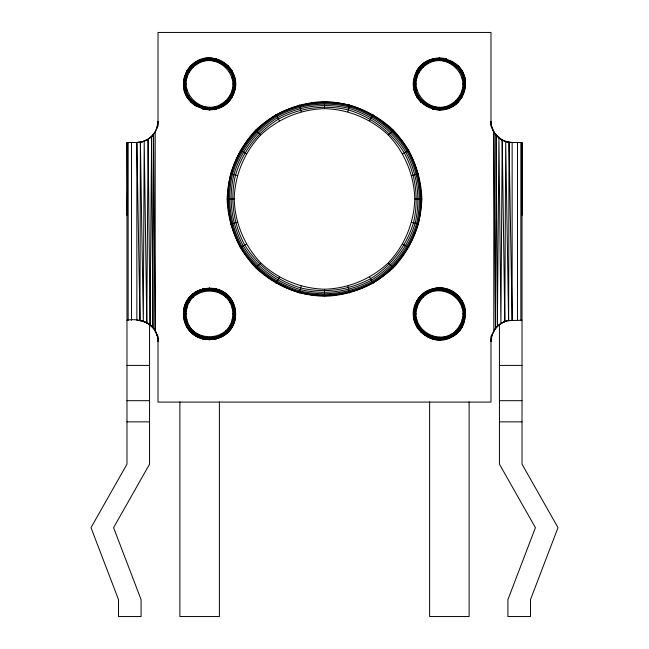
<?xml version="1.0" encoding="UTF-8"?>
<svg xmlns="http://www.w3.org/2000/svg" width="649" height="649" viewBox="0 0 649 649"><rect width="100%" height="100%" fill="white"/><g stroke="black" fill="none" stroke-linecap="round" stroke-linejoin="round"><path stroke-width="0.97" d="M126.977 320.265C141.109 317.272 158.251 325.36 158.015 341.431C158.129 331.233 150.089 321.839 139.965 320.501L140.387 142.204C150.317 140.655 158.153 131.398 158.015 121.339L156.75 128.559M507.583 320.866L512.142 320.265L512.142 142.496C500.906 142.658 490.758 132.631 490.985 121.339C490.871 131.536 498.911 140.922 509.035 142.269L508.613 320.565C498.675 322.107 490.871 331.371 490.985 341.431L492.25 334.211M511.81 142.496L522.023 142.496L522.023 215.354M152.913 327.648L153.562 134.319L151.615 136.501L150.065 324.898L152.913 327.648L151.615 136.501M491.707 126.815L493.816 131.917L493.808 330.868C496.436 326.723 500.176 323.356 504.792 321.588L502.221 140.022L496.087 135.122L495.438 328.443L491.707 335.955M147.437 323.105L142.334 320.987L136.858 320.265L136.858 142.496L142.334 141.774L148.102 139.259L150.065 324.898L146.779 322.74L148.102 139.259L151.817 136.298L155.184 131.917L157.293 126.815M502.221 140.022L500.898 323.502L498.935 137.864L497.385 326.26L495.438 328.443L493.808 131.893M126.977 215.354L127.528 185.509M232.796 83.948L235.611 83.948C232.188 127.634 167.913 110.281 186.912 70.895C207.445 38.599 254.254 73.199 227.969 102.404L225.974 100.408C247.22 78.651 214.803 46.241 193.053 67.488C171.807 89.237 204.224 121.655 225.974 100.408M183.513 83.948L184.397 77.215L186.993 70.944L191.122 65.557M183.416 313.921C183.813 279.824 235.214 279.824 235.611 313.921C235.214 348.01 183.813 348.01 183.416 313.921L186.239 313.921C186.596 344.327 232.439 344.327 232.796 313.921C232.439 283.516 186.596 283.516 186.239 313.921M183.513 313.921C182.904 287.929 219.711 278.38 232.115 300.868M227.15 198.935C227.896 173.251 238.029 148.783 255.665 130.092C274.349 112.464 298.816 102.323 324.5 101.585C350.184 102.323 374.651 112.464 393.335 130.092C410.971 148.783 421.104 173.251 421.85 198.935C421.104 224.619 410.971 249.086 393.335 267.769C374.651 285.406 350.184 295.538 324.5 296.285C298.816 295.538 274.349 285.406 255.665 267.769C238.029 249.086 227.896 224.619 227.15 198.935L234.208 198.935C234.889 175.108 244.292 152.418 260.655 135.081C277.983 118.726 300.682 109.324 324.5 108.634C348.318 109.324 371.017 118.726 388.345 135.081C404.708 152.418 414.111 175.108 414.792 198.935C414.111 222.753 404.708 245.452 388.345 262.78C371.017 279.143 348.318 288.537 324.5 289.227C300.682 288.537 277.983 279.143 260.655 262.78C244.292 245.452 234.889 222.753 234.208 198.935M465.487 83.948C466.079 54.248 421.388 48.342 414.273 77.19C406.996 102.218 439.908 121.225 457.943 102.404L455.947 100.408C434.197 121.655 401.78 89.237 423.026 67.488C444.776 46.241 477.193 78.651 455.947 100.408M465.487 313.921C466.639 288.359 428.746 278.21 416.966 300.917C402.956 322.472 430.96 350.363 452.54 336.523C472.334 326.155 468.026 293.689 446.244 288.708C435.081 285.779 422.71 290.906 416.885 300.868C417.696 301.339 418.508 301.809 419.327 302.28C434.838 276.125 474.541 299.051 459.646 325.555C444.135 351.709 404.432 328.792 419.327 302.28M455.947 67.488L457.943 65.492L462.088 70.895L464.7 77.19L465.584 83.948L464.7 90.706L461.974 89.976M202.756 109.162L203.486 106.436M432.729 109.162L433.459 106.436M446.244 58.735L445.514 61.46M215.541 61.46L216.271 58.735M203.486 336.401L202.756 339.127M215.541 291.433L216.271 288.708M299.303 292.967L301.128 286.152M347.872 111.717L349.697 104.903M433.459 336.401L432.729 339.127M445.514 291.433L446.244 288.708M461.764 96.806C479.789 63.221 425.639 40.79 414.638 77.288C406.558 105.876 447.769 121.988 462.007 96.952M452.54 106.55C458.08 102.834 462.883 97.407 464.603 90.673M196.46 106.55L197.872 104.108M426.482 106.468L427.845 104.108M221.155 63.789L222.566 61.339M197.872 334.081L196.46 336.523M221.155 293.762L222.566 291.312M275.825 283.24L279.354 277.131M369.646 120.738L373.175 114.622M451.128 63.789L452.54 61.339M427.845 334.081L426.434 336.523M451.128 293.762L452.54 291.312M416.885 70.895C422.742 61.225 435.041 55.822 446.22 58.824M462.088 326.966C449.684 349.454 412.869 339.906 413.478 313.921L416.204 313.921M191.057 102.404L193.053 100.408M225.974 67.488L227.969 65.492M191.057 332.377L193.053 330.382M225.974 297.461L227.969 295.465M255.665 267.769L260.655 262.78M388.345 135.081L393.335 130.092M421.031 102.404L423.026 100.408M421.031 332.377L423.026 330.382M455.947 297.461L457.943 295.465M151.817 136.298L147.437 139.665L142.334 141.774L136.858 142.496L139.965 320.501M497.183 326.463L501.563 323.105L506.666 320.987L504.792 321.588L505.685 141.49L508.613 320.565L522.023 320.265M186.912 97.001L189.354 95.59M229.673 72.307L232.115 70.895M416.885 97.001L419.327 95.59M462.088 70.895L459.646 72.307M186.912 326.966L189.354 325.555M416.885 326.966L419.327 325.555M462.088 300.868L459.646 302.28M240.195 247.61L246.304 244.081M402.696 153.789L408.805 150.26M229.673 302.28L232.034 300.917M432.826 289.073C396.336 300.073 418.759 354.224 452.345 336.198C478.281 321.693 460.522 281.163 432.753 288.797M184.3 90.706L187.026 89.976M234.727 77.19L232.001 77.921M414.273 90.706L416.999 89.976M464.7 77.19L461.974 77.921M184.3 320.671L187.026 319.941M234.727 307.164L232.001 307.894M414.273 320.671L416.999 319.941M464.7 307.164L461.974 307.894M230.468 224.132L237.283 222.307M411.717 175.563L418.532 173.737M202.756 58.735C213.748 56.041 226.258 60.917 232.034 70.944M216.271 109.162L209.513 109.949L202.78 109.064M446.244 109.162L439.487 109.949L432.753 109.064M183.416 83.948L186.239 83.948M416.204 83.948L413.389 83.948L414.37 90.673L416.966 96.952L421.096 102.339M462.761 83.948L465.584 83.948M149.554 324.281L149.554 464.173L113.575 527.661L141.084 599.619L141.084 616.55L118.516 616.55L118.516 599.619L90.998 527.661L126.977 464.173L126.977 142.496L137.19 142.496M414.792 198.935L421.85 198.935M232.796 313.921L235.611 313.921C236.049 339.727 199.421 349.649 186.993 326.918M462.761 313.921L465.584 313.921M126.977 365.411L149.554 365.411M499.446 365.411L522.023 365.411M126.977 400.684L149.554 400.684M499.446 400.684L522.023 400.684M126.977 421.85L149.554 421.85M499.446 421.85L522.023 421.85M512.142 142.496L506.666 141.774L501.563 139.665M416.999 77.921L414.273 77.19M187.026 77.921L184.3 77.19M232.001 89.976L234.727 90.706M230.468 173.737L237.283 175.563M411.717 222.307L418.532 224.132M416.999 307.894L414.273 307.164M461.974 319.941L464.603 320.647M187.026 307.894L184.3 307.164M232.001 319.941L234.727 320.671M416.966 70.944L419.327 72.307M462.007 326.918L459.646 325.555M459.646 95.59L462.088 97.001M189.354 72.307L186.912 70.895M229.673 95.59L232.115 97.001M240.195 150.26L246.304 153.789M402.696 244.081L408.805 247.61M189.354 302.28L186.912 300.868M229.673 325.555L232.115 326.966M191.122 102.339L196.509 106.468M421.031 65.492L423.026 67.488M191.057 65.492L193.053 67.488M255.665 130.092L260.655 135.081M388.345 262.78L393.335 267.769M421.031 295.465L423.026 297.461M455.947 330.382L457.943 332.377M191.057 295.465L193.053 297.461M225.974 330.382L227.969 332.377M426.434 61.339L427.845 63.789M426.434 291.312L427.845 293.762M452.54 336.523L451.128 334.081M222.566 106.55L221.155 104.108M196.46 291.312L197.872 293.762M222.566 336.523L221.155 334.081M279.354 120.738L275.825 114.622M369.646 277.131L373.175 283.24M451.128 104.108L452.491 106.468M197.872 63.789L196.509 61.428M153.562 134.319L155.192 330.868L157.293 335.955M432.729 58.735L433.459 61.46M432.729 288.708L433.459 291.433M446.244 339.127L445.514 336.401M202.756 288.708L203.486 291.433M216.271 339.127L215.541 336.401M445.514 106.436L446.22 109.064M299.303 104.903L301.128 111.717M347.872 286.152L349.697 292.967M203.486 61.46L202.78 58.824M215.541 106.436L216.247 109.064M521.48 208.199L521.901 211.493L521.48 176.496M509.035 142.269L512.142 320.265M140.387 142.204L143.315 321.279L144.208 141.182L146.779 322.74M496.087 135.122L497.385 326.26M126.977 142.496L127.301 209.513M522.023 142.496L522.023 464.173L558.002 527.661L530.484 599.619L530.484 616.55L507.916 616.55L507.916 599.619L535.425 527.661L499.446 464.173L499.446 324.281M520.863 142.496L520.863 320.265M517.48 142.496L517.48 320.265M490.985 126.385L490.985 32.45L158.015 32.45L158.015 126.385M490.985 336.004L490.985 402.096L158.015 402.096L158.015 336.004M469.113 401.869L469.113 616.55L429.614 616.55L429.614 401.869M439.487 57.842L439.487 60.665M439.487 107.223L439.487 110.046M439.487 287.815L439.487 290.638M439.487 337.196L439.487 340.019M324.5 101.585L324.5 108.634M324.5 289.227L324.5 296.285M219.386 401.869L219.386 616.55L179.887 616.55L179.887 401.869M209.513 57.842L209.513 60.665M209.513 107.223L209.513 110.046M209.513 287.815L209.513 290.638M209.513 337.196L209.513 340.019M155.192 131.893L155.192 330.868M131.52 142.496L131.52 320.265M128.137 142.496L128.137 320.265M184.665 77.288C176.358 109.843 225.284 122.953 234.362 90.609C242.677 58.053 193.743 44.943 184.665 77.288M185.103 77.401C176.934 109.389 225.008 122.272 233.924 90.487C242.093 58.499 194.019 45.617 185.103 77.401M185.663 77.555C177.688 108.805 224.651 121.387 233.364 90.341C241.339 59.091 194.375 46.509 185.663 77.555M186.32 77.734C178.564 108.115 224.23 120.357 232.707 90.162C240.463 59.773 194.797 47.539 186.32 77.734M184.665 307.261C176.358 339.816 225.284 352.926 234.362 320.574C242.677 288.018 193.743 274.908 184.665 307.261M185.103 307.375C176.934 339.362 225.008 352.245 233.924 320.46C242.093 288.472 194.019 275.59 185.103 307.375M185.663 307.529C177.688 338.778 224.651 351.36 233.364 320.306C241.339 289.065 194.375 276.474 185.663 307.529M186.32 307.707C178.564 338.088 224.23 350.33 232.707 320.135C240.463 289.746 194.797 277.512 186.32 307.707M230.703 173.802C224.781 198.74 228.229 224.927 240.398 247.488C253.848 269.303 274.811 285.39 299.367 292.731C324.305 298.645 350.501 295.198 373.053 283.029C394.876 269.578 410.955 248.624 418.297 224.067C424.219 199.129 420.771 172.934 408.602 150.381C395.152 128.559 374.189 112.48 349.633 105.13C324.695 99.216 298.499 102.664 275.947 114.832C254.124 128.283 238.045 149.246 230.703 173.802M231.377 173.981C225.511 198.74 228.927 224.741 241.014 247.131C254.367 268.791 275.168 284.757 299.546 292.05C324.305 297.923 350.306 294.5 372.704 282.42C394.357 269.067 410.33 248.259 417.623 223.881C423.489 199.129 420.073 173.121 407.986 150.73C394.633 129.07 373.832 113.104 349.454 105.811C324.695 99.938 298.694 103.361 276.296 115.441C254.643 128.794 238.67 149.603 231.377 173.981M232.464 174.273C226.655 198.74 230.046 224.44 241.98 246.571C255.179 267.98 275.744 283.759 299.838 290.971C324.305 296.771 350.006 293.389 372.145 281.447C393.545 268.256 409.332 247.691 416.536 223.597C422.345 199.121 418.954 173.421 407.02 151.29C393.821 129.881 373.256 114.102 349.162 106.898C324.695 101.09 298.994 104.473 276.855 116.414C255.455 129.613 239.668 150.179 232.464 174.273M233.875 174.646C228.156 198.74 231.49 224.051 243.245 245.841C256.241 266.926 276.49 282.461 300.219 289.559C324.313 295.271 349.616 291.945 371.415 280.181C392.491 267.185 408.026 246.936 415.125 223.215C420.844 199.121 417.51 173.818 405.755 152.02C392.759 130.944 372.51 115.408 348.781 108.31C324.687 102.591 299.384 105.925 277.585 117.68C256.509 130.676 240.974 150.925 233.875 174.646M235.514 175.092C229.908 198.748 233.178 223.597 244.722 244.989C257.483 265.692 277.366 280.944 300.657 287.913C324.313 293.526 349.162 290.257 370.563 278.713C391.258 265.952 406.517 246.068 413.486 222.777C419.092 199.121 415.822 174.273 404.278 152.872C391.517 132.177 371.634 116.917 348.343 109.949C324.687 104.335 299.838 107.612 278.437 119.156C257.742 131.909 242.483 151.793 235.514 175.092M415.076 77.401C406.907 109.389 454.981 122.272 463.897 90.487C472.066 58.499 423.992 45.617 415.076 77.401M415.636 77.555C407.661 108.805 454.625 121.387 463.337 90.341C471.312 59.091 424.349 46.509 415.636 77.555M416.293 77.734C408.537 108.115 454.203 120.357 462.68 90.162C470.436 59.773 424.771 47.539 416.293 77.734M415.076 307.375C406.907 339.362 454.981 352.245 463.897 320.46C472.066 288.472 423.992 275.59 415.076 307.375M415.636 307.529C407.661 338.778 454.625 351.36 463.337 320.306C471.312 289.065 424.349 276.474 415.636 307.529M416.293 307.707C408.537 338.088 454.203 350.33 462.68 320.135C470.436 289.746 424.771 277.512 416.293 307.707"/></g></svg>
